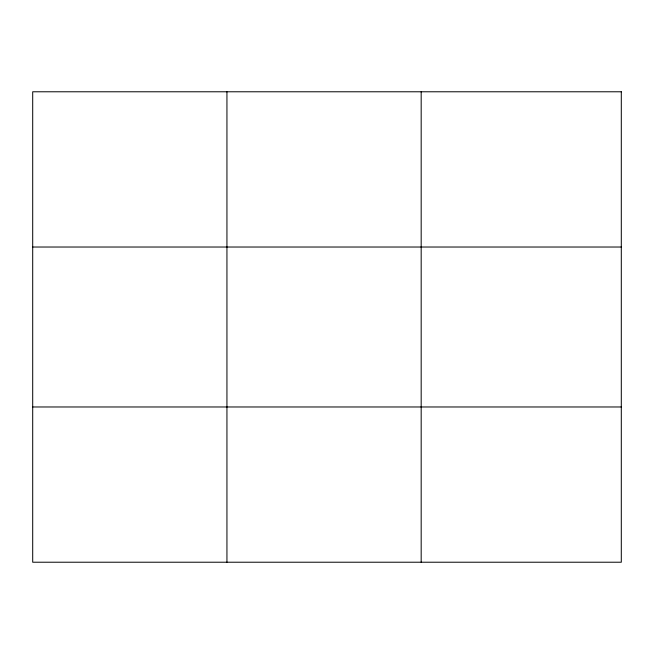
<?xml version="1.0" encoding="UTF-8"?>
<svg xmlns="http://www.w3.org/2000/svg" width="654" height="654" viewBox="0 0 654 654"><rect width="100%" height="100%" fill="white"/><g stroke="black" fill="none" stroke-linecap="round" stroke-linejoin="round"><path stroke-width="0.98" d="M226.938 91.781L226.938 562.219M421.176 91.781L421.176 562.219M32.7 247.024L621.3 247.024M32.7 406.976L621.3 406.976M621.3 91.781L621.3 562.219L32.7 562.219L32.7 91.781L621.3 91.781"/></g></svg>
